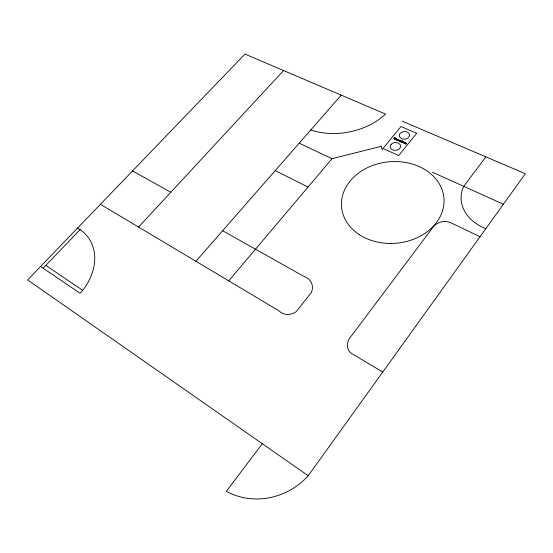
<?xml version="1.0" encoding="UTF-8"?>
<svg xmlns="http://www.w3.org/2000/svg" width="553" height="553" viewBox="0 0 553 553"><rect width="100%" height="100%" fill="white"/><g stroke="black" fill="none" stroke-linecap="round" stroke-linejoin="round"><path stroke-width="0.83" d="M262.309 443.7L226.336 491.334A66.077 61.666 -34.1 0 0 308.215 475.739L525.35 173.704L402.218 121.176M485.852 156.858L463.718 186.333A43.514 33.622 3.2 0 0 485.81 228.707M406.676 143.586C405.584 142.024 406.462 144.824 405.522 143.711C406.344 145.252 405.964 142.633 406.669 143.58M395.72 138.72L396.536 138.962L395.948 139.798L395.188 139.391L396.259 139.1L395.734 138.727M228.728 280.841L332.021 158.697L381.639 146.234L381.646 148.045L382.531 149.732M195.942 261.279L341.215 95.144M77.593 228.03L80.137 229.626A58.563 43.818 -32.9 0 1 82.756 290.36L80.067 293.27L40.604 266.477M138.568 227.055L283.558 70.549M43.127 268.191L80.137 229.626M432.335 172.183L503.41 204.223M299.201 143.192L332.021 158.697M480.059 236.712L450.529 222.617C444.46 219.838 436.815 222.223 432.847 227.442L350.035 337.71C346.178 342.342 346.268 350.464 351.908 353.671L382.752 372.058M275.214 170.621L308.062 187.032M132.52 170.953L170.829 192.237M222.659 230.725L303.507 276.21A15.028 12.837 -14.5 0 1 311.215 292.717L296.235 311.615A12.284 10.604 -16 0 1 279.078 310.876L100.425 204.306M45.795 265.412L82.756 290.36M308.215 475.739L27.65 279.942L244.965 54.083L385.545 114.056A59.918 43.148 -10.1 0 1 310.731 130.003M397.241 140.172C398.81 141.609 399.017 138.526 397.241 140.172M405.715 142.999C403.718 144.886 405.176 141.789 405.715 142.999M400.572 140.372L399.19 141.043L399.826 141.506L398.893 141.098L400.268 140.51L399.854 139.964L400.572 140.372M396.605 139.674L397.04 140.213L396.46 140.013L396.501 139.439L397.69 139.418L396.605 139.674M402.37 142.218C402.943 143.441 403.552 140.891 402.37 142.218M403.441 142.107C402.038 144.126 401.976 140.51 403.441 142.107M404.609 142.55L404.029 143.358L404.243 142.398L403.13 142.957L403.849 142.066L404.609 142.55M395.236 138.132L393.522 138.727L394.489 137.545L395.236 138.132M409.344 135.865L408.937 136.833A5.074 3.802 -5.5 0 1 404.748 139.162L402.162 138.9L399.584 136.826A5.074 3.802 -5.5 0 1 399.812 133.909L400.531 133.052A5.074 3.802 -5.5 0 1 406.545 131.849L407.651 132.34A5.074 3.802 -5.5 0 1 409.344 135.865M394.994 138.112C394.13 139.052 394.33 137.172 394.994 138.112M404.637 143.262L405.314 143.289L404.637 143.262M397.51 140.123L398.188 140.151L397.51 140.123M395.457 139.218L396.135 139.245L395.519 139.162M391.095 144.444L390.501 145.391A5.164 3.919 -5.9 0 0 392.526 149.822L393.736 150.222A5.164 3.919 -5.9 0 0 398.803 149.22L399.688 148.404A5.164 3.919 -5.9 0 0 399.992 144.471L398.222 143.033L395.699 142.501A5.164 3.919 -5.9 0 0 391.095 144.444M416.692 133.294L398.748 155.559L383.015 148.481L400.994 126.533L416.692 133.294M401.92 142.239L400.738 141.907L402.411 141.215C399.425 139.778 405.612 141.755 401.07 141.865L401.92 142.239M400.496 140.994L401.07 141.25L400.496 140.994M395.858 138.07L394.655 139.225L395.858 138.07M359.263 234.603A51.388 40.881 -5 0 0 443.16 208.488A51.388 40.881 -5 0 0 375.784 164.4A51.388 40.881 -5 0 0 359.263 234.603"/></g></svg>
